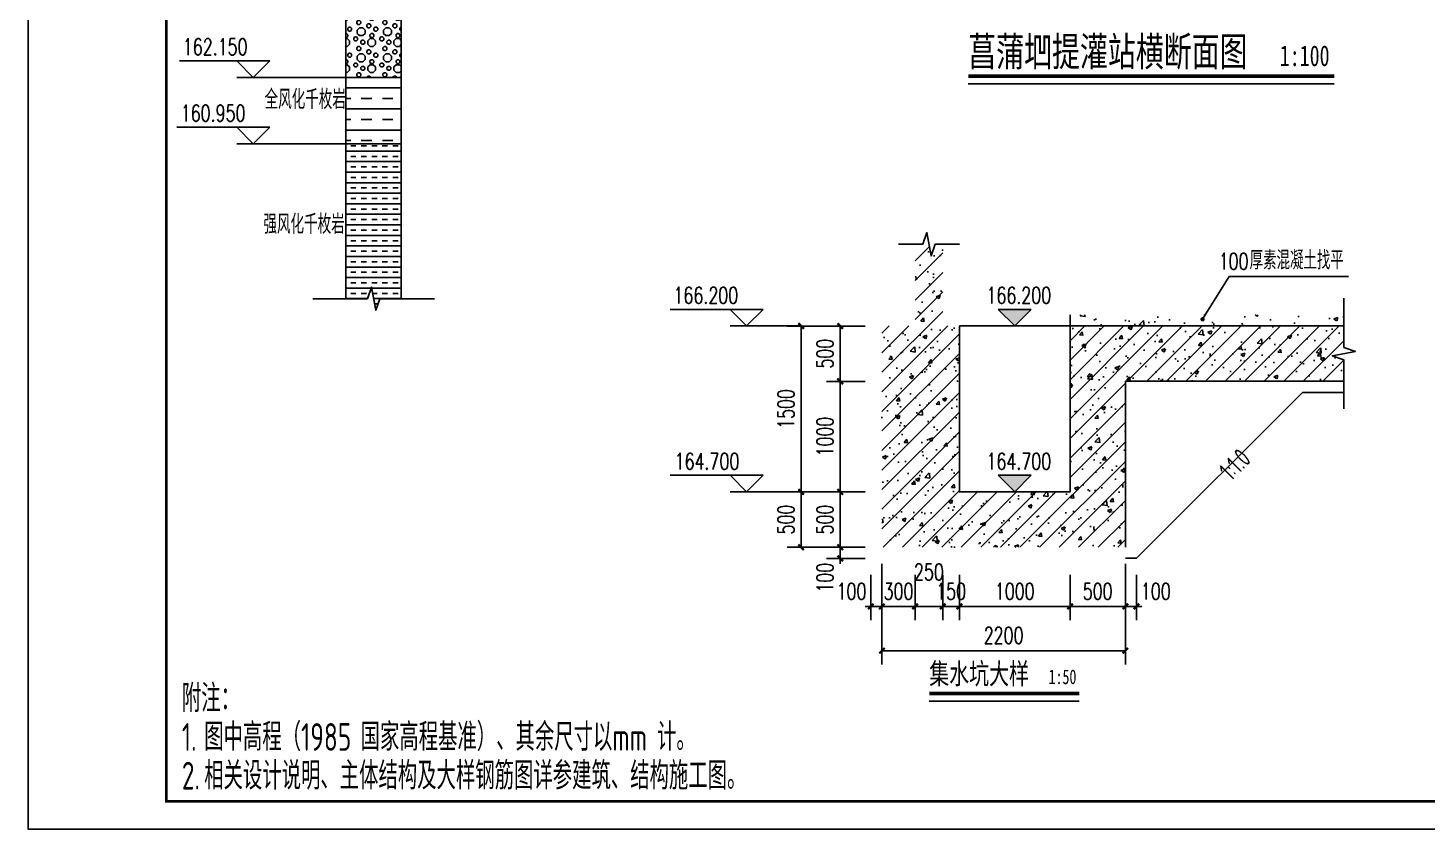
# Model space of a CAD drawing. Header units: millimetres. Extents: x -725 to 2274960, y -506 to 2980382.
# Drawn here: x 2075283 to 2100571, y 2656332 to 2670814 of the extents above; entities that cross this region are included whole.
import ezdxf
from ezdxf.enums import TextEntityAlignment as Align

# ---------------------------------------------------------------- set-up
doc = ezdxf.new("R2010")
doc.units = ezdxf.units.MM
doc.header["$LTSCALE"] = 1000
for name, color, linetype in [('DIM_ELEV', 3, 'Continuous'), ('DIM_LEAD', 3, 'Continuous'), ('DIM_SYMB', 3, 'Continuous'), ('PUB_DIM', 3, 'Continuous'), ('PUB_TITLE', 4, 'Continuous'), ('YHG_文字', 7, 'Continuous'), ('YHJ_剖面_梁板', 4, 'Continuous'), ('YHJ_文字_公文、说明', 7, 'Continuous')]:
    doc.layers.add(name, color=color, linetype=linetype)
doc.styles.add('_TCH_DIM', font='SIMPLEX', dxfattribs={"bigfont": 'GBCBIG'})
doc.styles.add('_TCH_DIM_T3', font='SIMPLEX', dxfattribs={"width": 0.705882, "bigfont": 'GBCBIG'})
doc.styles.add('biaotilan', font='', dxfattribs={"width": 0.7})
doc.styles.add('TSSD_Label', font='Tssdeng.shx', dxfattribs={"width": 0.7, "bigfont": 'hztxt.shx'})
doc.styles.add('TSSD_Rein', font='tssdeng.shx', dxfattribs={"width": 0.7, "bigfont": 'hztxt.shx'})
doc.styles.get('biaotilan').set_extended_font_data('SimSun')
doc.dimstyles.new('_TCH_ARCH_MM_M&&50', dxfattribs={"dimtxt": 148.75, "dimasz": 50, "dimexe": 125, "dimexo": 150, "dimgap": 63.125, "dimtad": 1, "dimdec": 0, "dimzin": 0, "dimdsep": 46, "dimtxsty": '_TCH_DIM_T3', "dimblk": 'ARCHTICK', "dimcen": 0.09, "dimclrt": 7, "dimazin": 2, "dimtfac": 1, "dimtdec": 0, "dimtix": 1, "dimtmove": 2, "dimatfit": 3, "dimfxl": 75, "dimtolj": 1, "dimtzin": 0, "dimarcsym": 0})

# ---------------------------------------------------------------- blocks, each defined once
blk = doc.blocks.new('HAYJZ A3')
blk.add_lwpolyline([(4975, -403417), (46975, -403417), (46975, -433117), (4975, -433117), (4975, -403417)])
at = {"const_width": 50}
blk.add_lwpolyline([(7475, -403917), (46475, -403917), (46475, -432617), (7475, -432617), (7475, -403917)], dxfattribs=at)
at = {"layer": 'PUB_TITLE'}
blk.add_lwpolyline([(4975, -433117), (46975, -433117), (46975, -403417), (4975, -403417)], close=True, dxfattribs=at)
blk = doc.blocks.new('_ArchTick')
at = {"color": 0, "linetype": 'ByBlock', "const_width": 0.4}
blk.add_lwpolyline([(-0.5, -0.5), (0.5, 0.5)], dxfattribs=at)
blk = doc.blocks.new('*D557')
at = {"layer": 'Defpoints', "color": 0, "transparency": 16777216}
for p in [(2151049, 2643181), (2151149, 2643181), (2151149, 2642746)]:
    blk.add_point(p, dxfattribs=at)
at = {"layer": 'PUB_DIM', "color": 0, "lineweight": -2, "transparency": 16777216}
for p, q in [((2151049, 2643031), (2151049, 2642621)), ((2151149, 2643031), (2151149, 2642621)), ((2151049, 2642746), (2150999, 2642746)), ((2151049, 2642746), (2151149, 2642746)), ((2151149, 2642746), (2151199, 2642746))]:
    blk.add_line(p, q, dxfattribs=at)
at = {"layer": 'PUB_DIM', "color": 0, "lineweight": -2, "transparency": 16777216, "xscale": 50, "yscale": 50, "zscale": 50}
blk.add_blockref('_ArchTick', (2151049, 2642746), dxfattribs=at)
at = {"layer": 'PUB_DIM', "color": 0, "lineweight": -2, "transparency": 16777216, "xscale": 50, "yscale": 50, "zscale": 50, "rotation": 180}
blk.add_blockref('_ArchTick', (2151149, 2642746), dxfattribs=at)
at = {"layer": 'PUB_DIM', "color": 7, "transparency": 16777216, "insert": (2150874, 2642883), "char_height": 148.8, "attachment_point": 5, "style": '_TCH_DIM_T3'}
blk.add_mtext('\\A1;100', dxfattribs=at)
blk = doc.blocks.new('*D558')
at = {"layer": 'Defpoints', "color": 0, "transparency": 16777216}
for p in [(2151149, 2643181), (2151449, 2643181), (2151449, 2642746)]:
    blk.add_point(p, dxfattribs=at)
at = {"layer": 'PUB_DIM', "color": 0, "lineweight": -2, "transparency": 16777216}
for p, q in [((2151149, 2643031), (2151149, 2642621)), ((2151449, 2643031), (2151449, 2642621)), ((2151149, 2642746), (2151099, 2642746)), ((2151149, 2642746), (2151449, 2642746)), ((2151449, 2642746), (2151499, 2642746))]:
    blk.add_line(p, q, dxfattribs=at)
at = {"layer": 'PUB_DIM', "color": 0, "lineweight": -2, "transparency": 16777216, "xscale": 50, "yscale": 50, "zscale": 50}
blk.add_blockref('_ArchTick', (2151149, 2642746), dxfattribs=at)
at = {"layer": 'PUB_DIM', "color": 0, "lineweight": -2, "transparency": 16777216, "xscale": 50, "yscale": 50, "zscale": 50, "rotation": 180}
blk.add_blockref('_ArchTick', (2151449, 2642746), dxfattribs=at)
at = {"layer": 'PUB_DIM', "color": 7, "transparency": 16777216, "insert": (2151299, 2642883), "char_height": 148.8, "attachment_point": 5, "style": '_TCH_DIM_T3'}
blk.add_mtext('\\A1;300', dxfattribs=at)
blk = doc.blocks.new('*D559')
at = {"layer": 'Defpoints', "color": 0, "transparency": 16777216}
for p in [(2151449, 2643181), (2151699, 2643181), (2151699, 2642746)]:
    blk.add_point(p, dxfattribs=at)
at = {"layer": 'PUB_DIM', "color": 0, "lineweight": -2, "transparency": 16777216}
for p, q in [((2151449, 2643031), (2151449, 2642621)), ((2151699, 2643031), (2151699, 2642621)), ((2151449, 2642746), (2151699, 2642746))]:
    blk.add_line(p, q, dxfattribs=at)
at = {"layer": 'PUB_DIM', "color": 0, "lineweight": -2, "transparency": 16777216, "xscale": 50, "yscale": 50, "zscale": 50, "rotation": 180}
blk.add_blockref('_ArchTick', (2151449, 2642746), dxfattribs=at)
at = {"layer": 'PUB_DIM', "color": 0, "lineweight": -2, "transparency": 16777216, "xscale": 50, "yscale": 50, "zscale": 50}
blk.add_blockref('_ArchTick', (2151699, 2642746), dxfattribs=at)
at = {"layer": 'PUB_DIM', "color": 7, "transparency": 16777216, "insert": (2151574, 2643058), "char_height": 148.8, "attachment_point": 5, "style": '_TCH_DIM_T3'}
blk.add_mtext('\\A1;250', dxfattribs=at)
blk = doc.blocks.new('*D560')
at = {"layer": 'Defpoints', "color": 0, "transparency": 16777216}
for p in [(2151699, 2643181), (2151849, 2643181), (2151849, 2642746)]:
    blk.add_point(p, dxfattribs=at)
at = {"layer": 'PUB_DIM', "color": 0, "lineweight": -2, "transparency": 16777216}
for p, q in [((2151699, 2643031), (2151699, 2642621)), ((2151849, 2643031), (2151849, 2642621)), ((2151699, 2642746), (2151649, 2642746)), ((2151699, 2642746), (2151849, 2642746)), ((2151849, 2642746), (2151899, 2642746))]:
    blk.add_line(p, q, dxfattribs=at)
at = {"layer": 'PUB_DIM', "color": 0, "lineweight": -2, "transparency": 16777216, "xscale": 50, "yscale": 50, "zscale": 50}
blk.add_blockref('_ArchTick', (2151699, 2642746), dxfattribs=at)
at = {"layer": 'PUB_DIM', "color": 0, "lineweight": -2, "transparency": 16777216, "xscale": 50, "yscale": 50, "zscale": 50, "rotation": 180}
blk.add_blockref('_ArchTick', (2151849, 2642746), dxfattribs=at)
at = {"layer": 'PUB_DIM', "color": 7, "transparency": 16777216, "insert": (2151774, 2642883), "char_height": 148.8, "attachment_point": 5, "style": '_TCH_DIM_T3'}
blk.add_mtext('\\A1;150', dxfattribs=at)
blk = doc.blocks.new('*D561')
at = {"layer": 'Defpoints', "color": 0, "transparency": 16777216}
for p in [(2151849, 2643181), (2152849, 2643181), (2152849, 2642746)]:
    blk.add_point(p, dxfattribs=at)
at = {"layer": 'PUB_DIM', "color": 0, "lineweight": -2, "transparency": 16777216}
for p, q in [((2151849, 2643031), (2151849, 2642621)), ((2152849, 2643031), (2152849, 2642621)), ((2151849, 2642746), (2152849, 2642746))]:
    blk.add_line(p, q, dxfattribs=at)
at = {"layer": 'PUB_DIM', "color": 0, "lineweight": -2, "transparency": 16777216, "xscale": 50, "yscale": 50, "zscale": 50, "rotation": 180}
blk.add_blockref('_ArchTick', (2151849, 2642746), dxfattribs=at)
at = {"layer": 'PUB_DIM', "color": 0, "lineweight": -2, "transparency": 16777216, "xscale": 50, "yscale": 50, "zscale": 50}
blk.add_blockref('_ArchTick', (2152849, 2642746), dxfattribs=at)
at = {"layer": 'PUB_DIM', "color": 7, "transparency": 16777216, "insert": (2152349, 2642883), "char_height": 148.8, "attachment_point": 5, "style": '_TCH_DIM_T3'}
blk.add_mtext('\\A1;1000', dxfattribs=at)
blk = doc.blocks.new('*D562')
at = {"layer": 'Defpoints', "color": 0, "transparency": 16777216}
for p in [(2152849, 2643181), (2153349, 2643181), (2153349, 2642746)]:
    blk.add_point(p, dxfattribs=at)
at = {"layer": 'PUB_DIM', "color": 0, "lineweight": -2, "transparency": 16777216}
for p, q in [((2152849, 2643031), (2152849, 2642621)), ((2153349, 2643031), (2153349, 2642621)), ((2152849, 2642746), (2153349, 2642746))]:
    blk.add_line(p, q, dxfattribs=at)
at = {"layer": 'PUB_DIM', "color": 0, "lineweight": -2, "transparency": 16777216, "xscale": 50, "yscale": 50, "zscale": 50, "rotation": 180}
blk.add_blockref('_ArchTick', (2152849, 2642746), dxfattribs=at)
at = {"layer": 'PUB_DIM', "color": 0, "lineweight": -2, "transparency": 16777216, "xscale": 50, "yscale": 50, "zscale": 50}
blk.add_blockref('_ArchTick', (2153349, 2642746), dxfattribs=at)
at = {"layer": 'PUB_DIM', "color": 7, "transparency": 16777216, "insert": (2153099, 2642883), "char_height": 148.8, "attachment_point": 5, "style": '_TCH_DIM_T3'}
blk.add_mtext('\\A1;500', dxfattribs=at)
blk = doc.blocks.new('*D563')
at = {"layer": 'Defpoints', "color": 0, "transparency": 16777216}
for p in [(2153349, 2643181), (2153449, 2643181), (2153449, 2642746)]:
    blk.add_point(p, dxfattribs=at)
at = {"layer": 'PUB_DIM', "color": 0, "lineweight": -2, "transparency": 16777216}
for p, q in [((2153349, 2643031), (2153349, 2642621)), ((2153449, 2643031), (2153449, 2642621)), ((2153349, 2642746), (2153299, 2642746)), ((2153349, 2642746), (2153449, 2642746)), ((2153449, 2642746), (2153499, 2642746))]:
    blk.add_line(p, q, dxfattribs=at)
at = {"layer": 'PUB_DIM', "color": 0, "lineweight": -2, "transparency": 16777216, "xscale": 50, "yscale": 50, "zscale": 50}
blk.add_blockref('_ArchTick', (2153349, 2642746), dxfattribs=at)
at = {"layer": 'PUB_DIM', "color": 0, "lineweight": -2, "transparency": 16777216, "xscale": 50, "yscale": 50, "zscale": 50, "rotation": 180}
blk.add_blockref('_ArchTick', (2153449, 2642746), dxfattribs=at)
at = {"layer": 'PUB_DIM', "color": 7, "transparency": 16777216, "insert": (2153624, 2642883), "char_height": 148.8, "attachment_point": 5, "style": '_TCH_DIM_T3'}
blk.add_mtext('\\A1;100', dxfattribs=at)
blk = doc.blocks.new('*D564')
at = {"layer": 'Defpoints', "color": 0, "transparency": 16777216}
for p in [(2151149, 2643281), (2153349, 2643281), (2153349, 2642346)]:
    blk.add_point(p, dxfattribs=at)
at = {"layer": 'PUB_DIM', "color": 0, "lineweight": -2, "transparency": 16777216}
for p, q in [((2151149, 2643131), (2151149, 2642221)), ((2153349, 2643131), (2153349, 2642221)), ((2151149, 2642346), (2153349, 2642346))]:
    blk.add_line(p, q, dxfattribs=at)
at = {"layer": 'PUB_DIM', "color": 0, "lineweight": -2, "transparency": 16777216, "xscale": 50, "yscale": 50, "zscale": 50, "rotation": 180}
blk.add_blockref('_ArchTick', (2151149, 2642346), dxfattribs=at)
at = {"layer": 'PUB_DIM', "color": 0, "lineweight": -2, "transparency": 16777216, "xscale": 50, "yscale": 50, "zscale": 50}
blk.add_blockref('_ArchTick', (2153349, 2642346), dxfattribs=at)
at = {"layer": 'PUB_DIM', "color": 7, "transparency": 16777216, "insert": (2152249, 2642484), "char_height": 148.8, "attachment_point": 5, "style": '_TCH_DIM_T3'}
blk.add_mtext('\\A1;2200', dxfattribs=at)
blk = doc.blocks.new('*D565')
at = {"layer": 'Defpoints', "color": 0, "transparency": 16777216}
for p in [(2150772, 2643281), (2151149, 2643281), (2151149, 2643181)]:
    blk.add_point(p, dxfattribs=at)
at = {"layer": 'PUB_DIM', "color": 0, "lineweight": -2, "transparency": 16777216}
for p, q in [((2150999, 2643281), (2150647, 2643281)), ((2150772, 2643281), (2150772, 2643331)), ((2150772, 2643181), (2150772, 2643281)), ((2150999, 2643181), (2150647, 2643181)), ((2150772, 2643181), (2150772, 2643131))]:
    blk.add_line(p, q, dxfattribs=at)
at = {"layer": 'PUB_DIM', "color": 0, "lineweight": -2, "transparency": 16777216, "xscale": 50, "yscale": 50, "zscale": 50}
for p, rotation in [((2150772, 2643281), 270), ((2150772, 2643181), 90)]:
    blk.add_blockref('_ArchTick', p, dxfattribs=dict(at, rotation=rotation))
at = {"layer": 'PUB_DIM', "color": 7, "transparency": 16777216, "insert": (2150634, 2643006), "char_height": 148.8, "attachment_point": 5, "rotation": 90, "style": '_TCH_DIM_T3'}
blk.add_mtext('\\A1;100', dxfattribs=at)
blk = doc.blocks.new('*D566')
at = {"layer": 'Defpoints', "color": 0, "transparency": 16777216}
for p in [(2150772, 2643781), (2151149, 2643781), (2151149, 2643281)]:
    blk.add_point(p, dxfattribs=at)
at = {"layer": 'PUB_DIM', "color": 0, "lineweight": -2, "transparency": 16777216}
for p, q in [((2150999, 2643781), (2150647, 2643781)), ((2150772, 2643281), (2150772, 2643781)), ((2150999, 2643281), (2150647, 2643281))]:
    blk.add_line(p, q, dxfattribs=at)
at = {"layer": 'PUB_DIM', "color": 0, "lineweight": -2, "transparency": 16777216, "xscale": 50, "yscale": 50, "zscale": 50}
for p, rotation in [((2150772, 2643781), 90), ((2150772, 2643281), 270)]:
    blk.add_blockref('_ArchTick', p, dxfattribs=dict(at, rotation=rotation))
at = {"layer": 'PUB_DIM', "color": 7, "transparency": 16777216, "insert": (2150634, 2643531), "char_height": 148.8, "attachment_point": 5, "rotation": 90, "style": '_TCH_DIM_T3'}
blk.add_mtext('\\A1;500', dxfattribs=at)
blk = doc.blocks.new('*D567')
at = {"layer": 'Defpoints', "color": 0, "transparency": 16777216}
for p in [(2150772, 2644781), (2151149, 2644781), (2151149, 2643781)]:
    blk.add_point(p, dxfattribs=at)
at = {"layer": 'PUB_DIM', "color": 0, "lineweight": -2, "transparency": 16777216}
for p, q in [((2150999, 2644781), (2150647, 2644781)), ((2150772, 2643781), (2150772, 2644781)), ((2150999, 2643781), (2150647, 2643781))]:
    blk.add_line(p, q, dxfattribs=at)
at = {"layer": 'PUB_DIM', "color": 0, "lineweight": -2, "transparency": 16777216, "xscale": 50, "yscale": 50, "zscale": 50}
for p, rotation in [((2150772, 2644781), 90), ((2150772, 2643781), 270)]:
    blk.add_blockref('_ArchTick', p, dxfattribs=dict(at, rotation=rotation))
at = {"layer": 'PUB_DIM', "color": 7, "transparency": 16777216, "insert": (2150634, 2644281), "char_height": 148.8, "attachment_point": 5, "rotation": 90, "style": '_TCH_DIM_T3'}
blk.add_mtext('\\A1;1000', dxfattribs=at)
blk = doc.blocks.new('*D568')
at = {"layer": 'Defpoints', "color": 0, "transparency": 16777216}
for p in [(2150772, 2645281), (2151149, 2645281), (2151149, 2644781)]:
    blk.add_point(p, dxfattribs=at)
at = {"layer": 'PUB_DIM', "color": 0, "lineweight": -2, "transparency": 16777216}
for p, q in [((2150999, 2645281), (2150647, 2645281)), ((2150772, 2644781), (2150772, 2645281)), ((2150999, 2644781), (2150647, 2644781))]:
    blk.add_line(p, q, dxfattribs=at)
at = {"layer": 'PUB_DIM', "color": 0, "lineweight": -2, "transparency": 16777216, "xscale": 50, "yscale": 50, "zscale": 50}
for p, rotation in [((2150772, 2645281), 90), ((2150772, 2644781), 270)]:
    blk.add_blockref('_ArchTick', p, dxfattribs=dict(at, rotation=rotation))
at = {"layer": 'PUB_DIM', "color": 7, "transparency": 16777216, "insert": (2150634, 2645031), "char_height": 148.8, "attachment_point": 5, "rotation": 90, "style": '_TCH_DIM_T3'}
blk.add_mtext('\\A1;500', dxfattribs=at)
blk = doc.blocks.new('*D569')
at = {"layer": 'Defpoints', "color": 0, "transparency": 16777216}
for p in [(2150419, 2643781), (2151149, 2643781), (2151149, 2643281)]:
    blk.add_point(p, dxfattribs=at)
at = {"layer": 'PUB_DIM', "color": 0, "lineweight": -2, "transparency": 16777216}
for p, q in [((2150999, 2643781), (2150294, 2643781)), ((2150419, 2643281), (2150419, 2643781)), ((2150999, 2643281), (2150294, 2643281))]:
    blk.add_line(p, q, dxfattribs=at)
at = {"layer": 'PUB_DIM', "color": 0, "lineweight": -2, "transparency": 16777216, "xscale": 50, "yscale": 50, "zscale": 50}
for p, rotation in [((2150419, 2643781), 90), ((2150419, 2643281), 270)]:
    blk.add_blockref('_ArchTick', p, dxfattribs=dict(at, rotation=rotation))
at = {"layer": 'PUB_DIM', "color": 7, "transparency": 16777216, "insert": (2150282, 2643531), "char_height": 148.8, "attachment_point": 5, "rotation": 90, "style": '_TCH_DIM_T3'}
blk.add_mtext('\\A1;500', dxfattribs=at)
blk = doc.blocks.new('*D570')
at = {"layer": 'Defpoints', "color": 0, "transparency": 16777216}
for p in [(2150419, 2645281), (2151149, 2645281), (2151149, 2643781)]:
    blk.add_point(p, dxfattribs=at)
at = {"layer": 'PUB_DIM', "color": 0, "lineweight": -2, "transparency": 16777216}
for p, q in [((2150999, 2645281), (2150294, 2645281)), ((2150419, 2643781), (2150419, 2645281)), ((2150999, 2643781), (2150294, 2643781))]:
    blk.add_line(p, q, dxfattribs=at)
at = {"layer": 'PUB_DIM', "color": 0, "lineweight": -2, "transparency": 16777216, "xscale": 50, "yscale": 50, "zscale": 50}
for p, rotation in [((2150419, 2645281), 90), ((2150419, 2643781), 270)]:
    blk.add_blockref('_ArchTick', p, dxfattribs=dict(at, rotation=rotation))
at = {"layer": 'PUB_DIM', "color": 7, "transparency": 16777216, "insert": (2150282, 2644531), "char_height": 148.8, "attachment_point": 5, "rotation": 90, "style": '_TCH_DIM_T3'}
blk.add_mtext('\\A1;1500', dxfattribs=at)
blk = doc.blocks.new('DSGDSGDSFGDSGSDGF')
at = {"layer": 'DIM_ELEV'}
for points in [[(2152349.1, 2645281.4), (2152199.1, 2645431.4), (2152499.1, 2645431.4)], [(2152349.1, 2643781.4), (2152199.1, 2643931.4), (2152499.1, 2643931.4)]]:
    blk.add_hatch(color=256, dxfattribs=at).paths.add_polyline_path(points)
at = {"layer": 'YHJ_剖面_梁板'}
h = blk.add_hatch(dxfattribs=at)
h.set_pattern_fill('钢筋混凝土', color=8, scale=50)
h.set_pattern_definition([(45, (150, 0), (-88.3883476, 88.3883476), []), (50, (150, 0), (358.630091, -31.376067), [37.5, -412.5]), (355, (150, 0), (-69.375667, 376.096067), [30, -330]), (100.4514, (179.9, -2.6), (289.25469, 344.71977), [31.870095, -350.571056]), (46.1842, (150, 100), (533.620524, -82.75951), [56.25, -618.75]), (96.6356, (194.47, 93.1), (467.33135, 487.058935), [47.80514, -525.8565]), (351.1842, (150, 100), (467.33097, 487.0593), [45, -495]), (21, (200, 75), (298.453526, -201.309445), [37.5, -412.5]), (326, (200, 75), (121.657666, 362.575023), [30, -330]), (71.4514, (224.87, 58.22), (420.111314, 161.26525), [31.870095, -350.571056]), (37.5, (150, 0), (6.0799277, 166.446927), [0, -326, 0, -335, 0, -331.25]), (7.5, (150, 0), (131.534769, 197.205856), [0, -191, 0, -318.5, 0, -126.25]), (327.5, (38.5, 0), (266.911218, -11.277436), [0, -125, 0, -390, 0, -517.5]), (317.5, (-11.5, 0), (291.593085, 50.052491), [0, -162.5, 0, -259, 0, -367.5])])
h.paths.add_polyline_path([(2155323.8, 2644781.4), (2155323.8, 2644975.1), (2155218.8, 2645012.4), (2155428.8, 2645049.4), (2155323.8, 2645087.6), (2155323.8, 2645281.4), (2152849.1, 2645281.4), (2152849.1, 2643781.4), (2151849.1, 2643781.4), (2151849.1, 2645281.4), (2151699.1, 2645281.4), (2151699.1, 2646020.4), (2151630.3, 2646020.4), (2151593.1, 2645915.4), (2151556.1, 2646125.4), (2151517.8, 2646020.4), (2151449.1, 2646020.4), (2151449.1, 2645281.4), (2151149.1, 2645281.4), (2151149.1, 2643281.4), (2153349.1, 2643281.4), (2153349.1, 2644781.4)])
h = blk.add_hatch(dxfattribs=at)
h.set_pattern_fill('混凝土', color=8, scale=50)
h.set_pattern_definition([(50, (150, 0), (358.630091, -31.376067), [37.5, -412.5]), (355, (150, 0), (-69.375667, 376.096067), [30, -330]), (100.4514, (179.9, -2.6), (289.25469, 344.71977), [31.870095, -350.571056]), (46.1842, (150, 100), (533.620524, -82.75951), [56.25, -618.75]), (96.6356, (194.47, 93.1), (467.33135, 487.058935), [47.80514, -525.8565]), (351.1842, (150, 100), (467.33097, 487.0593), [45, -495]), (21, (200, 75), (298.453526, -201.309445), [37.5, -412.5]), (326, (200, 75), (121.657666, 362.575023), [30, -330]), (71.4514, (224.87, 58.22), (420.111314, 161.26525), [31.870095, -350.571056]), (37.5, (150, 0), (6.0799277, 166.446927), [0, -326, 0, -335, 0, -331.25]), (7.5, (150, 0), (131.534769, 197.205856), [0, -191, 0, -318.5, 0, -126.25]), (327.5, (38.5, 0), (266.911218, -11.277436), [0, -125, 0, -390, 0, -517.5]), (317.5, (-11.5, 0), (291.593085, 50.052491), [0, -162.5, 0, -259, 0, -367.5])])
h.paths.add_polyline_path([(2152849.1, 2645381.4), (2152849.1, 2645281.4), (2155323.8, 2645281.4), (2155323.8, 2645381.4)])
at = {"layer": 'DIM_ELEV'}
for p, q in [((2150076.6, 2645431.4), (2149236.6, 2645431.4)), ((2149926.6, 2645281.4), (2149776.6, 2645431.4)), ((2149926.6, 2645281.4), (2150076.6, 2645431.4)), ((2152349.1, 2645281.4), (2152199.1, 2645431.4)), ((2152199.1, 2645431.4), (2152499.1, 2645431.4)), ((2152349.1, 2645281.4), (2152499.1, 2645431.4)), ((2150419.4, 2645281.4), (2149776.6, 2645281.4)), ((2150076.6, 2643931.4), (2149236.6, 2643931.4)), ((2149926.6, 2643781.4), (2149776.6, 2643931.4)), ((2149926.6, 2643781.4), (2150076.6, 2643931.4)), ((2152349.1, 2643781.4), (2152199.1, 2643931.4)), ((2152199.1, 2643931.4), (2152499.1, 2643931.4)), ((2152349.1, 2643781.4), (2152499.1, 2643931.4)), ((2150419.4, 2643781.4), (2149776.6, 2643781.4))]:
    blk.add_line(p, q, dxfattribs=at)
at = {"layer": 'DIM_LEAD'}
for p, q in [((2154047, 2645342), (2154286.8, 2645728.3)), ((2154286.8, 2645728.3), (2155366.7, 2645728.3))]:
    blk.add_line(p, q, dxfattribs=at)
at = {"layer": 'DIM_LEAD', "const_width": 20}
blk.add_lwpolyline([(2154041.8, 2645333.5, 1), (2154052.3, 2645350.5, 1)], format="xyb", close=True, dxfattribs=at)
at = {"layer": 'DIM_SYMB'}
for points in [[(2151299.1, 2646020.4), (2151517.8, 2646020.4), (2151556.1, 2646125.4), (2151593.1, 2645915.4), (2151630.3, 2646020.4), (2151849.1, 2646020.4)], [(2155323.8, 2645531.4), (2155323.8, 2645087.6), (2155428.8, 2645049.4), (2155218.8, 2645012.4), (2155323.8, 2644975.1), (2155323.8, 2644531.4)]]:
    blk.add_lwpolyline(points, dxfattribs=at)
at = {"layer": 'PUB_DIM', "const_width": 35}
blk.add_lwpolyline([(2151576.9, 2641959.6), (2152933, 2641959.6)], dxfattribs=at)
at = {"layer": 'PUB_DIM'}
blk.add_lwpolyline([(2151576.9, 2641889.6), (2152933, 2641889.6)], dxfattribs=at)
at = {"layer": 'YHJ_剖面_梁板', "const_width": 0.0000001}
for points in [[(2151449.1, 2645281.4), (2151449.1, 2646020.4)], [(2151699.1, 2646020.4), (2151699.1, 2645281.4)], [(2155323.8, 2645381.4), (2152849.1, 2645381.4)], [(2151449.1, 2645281.4), (2151149.1, 2645281.4), (2151149.1, 2643281.4)], [(2151699.1, 2645281.4), (2151849.1, 2645281.4), (2151849.1, 2643781.4)], [(2152849.1, 2643781.4), (2151849.1, 2643781.4)], [(2153449.1, 2643181.4), (2151149.1, 2643181.4), (2151049.1, 2643181.4), (2151049.1, 2643281.4), (2151149.1, 2643281.4)], [(2153349.1, 2643281.4), (2151149.1, 2643281.4)]]:
    blk.add_lwpolyline(points, dxfattribs=at)
at = {"layer": 'YHJ_剖面_梁板'}
for points in [[(2152849.1, 2645281.4), (2152849.1, 2645381.4)], [(2152849.1, 2643781.4), (2152849.1, 2645281.4)], [(2152849.1, 2645281.4), (2155323.8, 2645281.4)], [(2153349.1, 2643281.4), (2153349.1, 2644781.4)], [(2153349.1, 2644781.4), (2155323.8, 2644781.4)], [(2153449.1, 2643181.4), (2154949.1, 2644681.4)], [(2154949.1, 2644681.4), (2155323.8, 2644681.4)], [(2153349.1, 2643181.4), (2153449.1, 2643181.4)]]:
    blk.add_lwpolyline(points, dxfattribs=at)
blk.add_lwpolyline([(2151849.1, 2645281.4), (2152849.1, 2645281.4), (2152849.1, 2643781.4), (2151849.1, 2643781.4)], close=True, dxfattribs=at)
at = {"layer": 'DIM_ELEV', "color": 7, "style": '_TCH_DIM', "width": 0.705882}
for s, p in [('166.200', (2149265.6, 2645483.9)), ('166.200', (2152094.1, 2645483.9)), ('164.700', (2149275.6, 2643983.9)), ('164.700', (2152094.1, 2643983.9))]:
    blk.add_text(s, height=148.75, dxfattribs=at).set_placement(p)
at = {"layer": 'DIM_LEAD', "color": 7, "style": '_TCH_DIM', "width": 0.705882}
blk.add_text('100', height=148.75, dxfattribs=at).set_placement((2154192.7, 2645792))
at = {"layer": 'DIM_LEAD', "color": 7, "style": '_TCH_DIM'}
blk.add_text('厚素混凝土找平', height=168.79, dxfattribs=at).set_placement((2154472.7, 2645792))
at = {"layer": 'PUB_DIM', "color": 7, "style": 'biaotilan', "width": 0.7}
for s, height, p in [('集水坑大样', 188.82, (2151576.9, 2642044.2)), ('1:50', 132.17, (2152655.1, 2642044.2))]:
    blk.add_text(s, height=height, dxfattribs=at).set_placement(p)
at = {"layer": 'YHG_文字', "style": 'TSSD_Label', "width": 0.7}
blk.add_text('1:1.0', height=175, rotation=45, dxfattribs=at).set_placement((2154532.8, 2644025.3), align=Align.BOTTOM_RIGHT)
at = {"layer": 'PUB_DIM'}
for p1, p2, distance, picture, middle in [((2151149.1, 2643781.4), (2151149.1, 2645281.4), 729.7, '*D570', (2150281.9, 2644531.4)), ((2151149.1, 2644781.4), (2151149.1, 2645281.4), 377.5, '*D568', (2150634, 2645031.4)), ((2151149.1, 2643781.4), (2151149.1, 2644781.4), 377.5, '*D567', (2150634, 2644281.4)), ((2151149.1, 2643281.4), (2151149.1, 2643781.4), 729.7, '*D569', (2150281.9, 2643531.4)), ((2151149.1, 2643281.4), (2151149.1, 2643781.4), 377.5, '*D566', (2150634, 2643531.4)), ((2151149.1, 2643281.4), (2153349.1, 2643281.4), -935, '*D564', (2152249.1, 2642483.8)), ((2151149.1, 2643181.4), (2151449.1, 2643181.4), -435.4, '*D558', (2151299.1, 2642883.4)), ((2151699.1, 2643181.4), (2151849.1, 2643181.4), -435.4, '*D560', (2151774.1, 2642883.4)), ((2151849.1, 2643181.4), (2152849.1, 2643181.4), -435.4, '*D561', (2152349.1, 2642883.4)), ((2152849.1, 2643181.4), (2153349.1, 2643181.4), -435.4, '*D562', (2153099.1, 2642883.4))]:
    dim = blk.add_aligned_dim(p1=p1, p2=p2, distance=distance, dimstyle='_TCH_ARCH_MM_M&&50', dxfattribs=at)
    dim.commit()
    dim.dimension.update_dxf_attribs({"geometry": picture, "text_midpoint": middle})
for base, p1, p2, angle, picture, middle in [((2150771.5, 2643281.4), (2151149.1, 2643181.4), (2151149.1, 2643281.4), 90, '*D565', (2150634, 2643006.4)), ((2151149.1, 2642745.9), (2151049.1, 2643181.4), (2151149.1, 2643181.4), 0, '*D557', (2150874.1, 2642883.4)), ((2151699.1, 2642745.9), (2151449.1, 2643181.4), (2151699.1, 2643181.4), 0, '*D559', (2151574.1, 2643058.4)), ((2153449.1, 2642745.9), (2153349.1, 2643181.4), (2153449.1, 2643181.4), 0, '*D563', (2153624.1, 2642883.4))]:
    dim = blk.add_linear_dim(base=base, p1=p1, p2=p2, angle=angle, dimstyle='_TCH_ARCH_MM_M&&50', dxfattribs=at)
    dim.commit()
    dim.dimension.update_dxf_attribs({"geometry": picture, "text_midpoint": middle, "dimtype": 161})

msp = doc.modelspace()

# ---------------------------------------------------------------- hatches: boundary and pattern name
at = {"layer": 'YHJ_剖面_梁板'}
h = msp.add_hatch(dxfattribs=at)
h.set_pattern_fill('石料_12', color=8, scale=1500, pattern_type=2)
h.set_pattern_definition([(0, (9428.95, -1840.8), (0, 472.440936), [29.52756, -442.91338]), (45, (9458.47, -1840.82), (-236.220468, 236.220468), [29.52756, -304.53863]), (135, (9428.95, -1840.82), (-236.220468, -236.220468), [29.52756, -304.53863]), (90, (9479.35, -1819.94), (-472.440936, 3e-14), [29.52756, -442.91338]), (90, (9408.07, -1819.94), (-472.440936, 3e-14), [29.52756, -442.91338]), (315, (9458.47, -1769.53), (236.220468, 236.220468), [29.52756, -304.53863]), (225, (9428.95, -1769.53), (236.220468, -236.220468), [29.52756, -304.53863]), (0, (9428.95, -1769.53), (0, 472.440936), [29.52756, -442.91338]), (0, (9665.17, -2077.04), (0, 472.440936), [29.52756, -442.91338]), (0, (9665.17, -2005.75), (0, 472.440936), [29.52756, -442.91338]), (90, (9644.3, -2056.16), (-472.440936, 3e-14), [29.52756, -442.91338]), (90, (9715.57, -2056.16), (-472.440936, 3e-14), [29.52756, -442.91338]), (0, (9338.95, -1645.8), (0, 472.440945), [59.05512, -413.385825]), (45, (9398, -1645.82), (4e-14, 472.44095), [59.05512, -609.07728]), (135, (9338.95, -1645.82), (-472.44095, 4e-14), [59.05512, -609.07728]), (90, (9439.76, -1604.06), (-472.440945, 3e-14), [59.05512, -413.385825]), (90, (9297.2, -1604.06), (-472.440945, 3e-14), [59.05512, -413.385825]), (315, (9398, -1503.25), (472.44095, -8e-14), [59.05512, -609.07728]), (225, (9338.95, -1503.25), (-8e-14, -472.44095), [59.05512, -609.07728]), (0, (9338.95, -1503.25), (0, 472.440945), [59.05512, -413.385825]), (0, (9623.95, -1450.8), (0, 472.440945), [59.05512, -413.385825]), (45, (9683, -1450.82), (4e-14, 472.44095), [59.05512, -609.07728]), (135, (9623.95, -1450.82), (-472.44095, 4e-14), [59.05512, -609.07728]), (90, (9724.76, -1409.06), (-472.440945, 3e-14), [59.05512, -413.385825]), (90, (9582.2, -1409.06), (-472.440945, 3e-14), [59.05512, -413.385825]), (315, (9683, -1308.25), (472.44095, -8e-14), [59.05512, -609.07728]), (225, (9623.95, -1308.25), (-8e-14, -472.44095), [59.05512, -609.07728]), (0, (9623.95, -1308.25), (0, 472.440945), [59.05512, -413.385825]), (0, (9773.95, -1780.8), (0, 472.440936), [29.52756, -442.91338]), (45, (9803.47, -1780.82), (-236.220468, 236.220468), [29.52756, -304.53863]), (135, (9773.95, -1780.82), (-236.220468, -236.220468), [29.52756, -304.53863]), (90, (9824.35, -1759.94), (-472.440936, 3e-14), [29.52756, -442.91338]), (90, (9753.07, -1759.94), (-472.440936, 3e-14), [29.52756, -442.91338]), (315, (9803.47, -1709.53), (236.220468, 236.220468), [29.52756, -304.53863]), (225, (9773.95, -1709.53), (236.220468, -236.220468), [29.52756, -304.53863]), (0, (9773.95, -1709.53), (0, 472.440936), [29.52756, -442.91338]), (0, (10010.17, -2017.04), (0, 472.440936), [29.52756, -442.91338]), (0, (10010.17, -1945.75), (0, 472.440936), [29.52756, -442.91338]), (90, (9989.3, -1996.16), (-472.440936, 3e-14), [29.52756, -442.91338]), (90, (10060.57, -1996.16), (-472.440936, 3e-14), [29.52756, -442.91338]), (0, (9593.95, -1720.8), (0, 472.440936), [29.52756, -442.91338]), (45, (9623.47, -1720.82), (-236.220468, 236.220468), [29.52756, -304.53863]), (135, (9593.95, -1720.82), (-236.220468, -236.220468), [29.52756, -304.53863]), (90, (9644.35, -1699.94), (-472.440936, 3e-14), [29.52756, -442.91338]), (90, (9573.07, -1699.94), (-472.440936, 3e-14), [29.52756, -442.91338]), (315, (9623.47, -1649.53), (236.220468, 236.220468), [29.52756, -304.53863]), (225, (9593.95, -1649.53), (236.220468, -236.220468), [29.52756, -304.53863]), (0, (9593.95, -1649.53), (0, 472.440936), [29.52756, -442.91338]), (0, (9830.17, -1957.04), (0, 472.440936), [29.52756, -442.91338]), (0, (9830.17, -1885.75), (0, 472.440936), [29.52756, -442.91338]), (90, (9809.3, -1936.16), (-472.440936, 3e-14), [29.52756, -442.91338]), (90, (9880.57, -1936.16), (-472.440936, 3e-14), [29.52756, -442.91338])])
h.paths.add_polyline_path([(2081029.9926, 2672419.9065), (2082029.9926, 2672419.9065), (2082029.9926, 2669919.9065), (2081029.9926, 2669919.9065)])
h = msp.add_hatch(dxfattribs=at)
h.set_pattern_fill('TRANS', color=8, scale=200)
h.set_pattern_definition([(0, (9428.95, -1840.8), (0, 381), []), (0, (9428.95, -1650.3), (0, 381), [190.5, -190.5])])
h.paths.add_polyline_path([(2081029.9926, 2669919.9065), (2082029.9926, 2669919.9065), (2082029.9926, 2668719.9065), (2081029.9926, 2668719.9065)])
h = msp.add_hatch(dxfattribs=at)
h.set_pattern_fill('TRANS', color=8, scale=100)
h.set_pattern_definition([(0, (9428.95, -1840.82), (0, 190.5), []), (0, (9428.95, -1745.57), (0, 190.5), [95.25, -95.25])])
h.paths.add_polyline_path([(2081029.9926, 2665919.9065), (2081417.4926, 2665919.9065), (2081493.9264, 2666129.9065), (2081567.9837, 2665709.9065), (2081642.4926, 2665919.9065), (2082029.9926, 2665919.9065), (2082029.9926, 2668719.9065), (2081029.9926, 2668719.9065)])

# ---------------------------------------------------------------- linework, layer by layer
at = {"layer": 'DIM_ELEV'}
for p, q in [((2079656.3517, 2670219.9065), (2078022.3517, 2670219.9065)), ((2079356.3517, 2669919.9065), (2079056.3517, 2670219.9065)), ((2079356.3517, 2669919.9065), (2079656.3517, 2670219.9065)), ((2081029.9926, 2669919.9065), (2079056.3517, 2669919.9065)), ((2079656.3517, 2669019.9065), (2077976.3517, 2669019.9065)), ((2079356.3517, 2668719.9065), (2079056.3517, 2669019.9065)), ((2079356.3517, 2668719.9065), (2079656.3517, 2669019.9065)), ((2081029.9926, 2668719.9065), (2079056.3517, 2668719.9065))]:
    msp.add_line(p, q, dxfattribs=at)
at = {"layer": 'DIM_SYMB', "const_width": 70}
msp.add_lwpolyline([(2092277.8065, 2669943.2118), (2098893.123, 2669943.2118)], dxfattribs=at)
at = {"layer": 'DIM_SYMB'}
for points in [[(2092277.8065, 2669803.2118), (2098893.123, 2669803.2118)], [(2080429.9926, 2665919.9065), (2081417.4926, 2665919.9065), (2081493.9264, 2666129.9065), (2081567.9837, 2665709.9065), (2081642.4926, 2665919.9065), (2082629.9926, 2665919.9065)]]:
    msp.add_lwpolyline(points, dxfattribs=at)
at = {"layer": 'YHJ_剖面_梁板'}
for points in [[(2081029.9926, 2672419.9065), (2082029.9926, 2672419.9065), (2082029.9926, 2669919.9065), (2081029.9926, 2669919.9065)], [(2081029.9926, 2669919.9065), (2082029.9926, 2669919.9065), (2082029.9926, 2668719.9065), (2081029.9926, 2668719.9065)]]:
    msp.add_lwpolyline(points, close=True, dxfattribs=at)
msp.add_lwpolyline([(2081029.9926, 2665919.9065), (2081029.9926, 2668719.9065), (2082029.9926, 2668719.9065), (2082029.9926, 2665919.9065)], dxfattribs=at)

# ---------------------------------------------------------------- block references
msp.add_blockref('HAYJZ A3', (2070308.4813, 3089449.0067))
at = {"layer": 'YHJ_剖面_梁板', "xscale": 2, "yscale": 2, "zscale": 2}
msp.add_blockref('DSGDSGDSFGDSGSDGF', (-2211579.9553, -2625136.076), dxfattribs=at)

# ---------------------------------------------------------------- texts
at = {"layer": 'DIM_ELEV', "color": 7, "style": '_TCH_DIM', "width": 0.705882}
for s, p in [('162.150', (2078082.3517, 2670324.9065)), ('160.950', (2078044.3517, 2669124.9065))]:
    msp.add_text(s, height=297.5, dxfattribs=at).set_placement(p)
at = {"layer": 'DIM_SYMB', "color": 7, "style": 'biaotilan', "width": 0.7}
for s, height, p in [('菖蒲垇提灌站横断面图', 528.69198, (2092277.8065, 2670124.0299)), ('1:100', 377.63713, (2097910.0006, 2670124.0299))]:
    msp.add_text(s, height=height, dxfattribs=at).set_placement(p)
at = {"layer": 'YHG_文字', "style": 'TSSD_Rein', "width": 0.7}
for s, p in [('全风化千枚岩', (2079559.8344, 2669347.8239)), ('强风化千枚岩', (2079538.6139, 2667092.508))]:
    msp.add_text(s, height=350, dxfattribs=at).set_placement(p)
at = {"layer": 'YHJ_文字_公文、说明', "style": 'TSSD_Rein', "width": 0.7}
for s, p in [('附注：', (2078064.4542, 2658446.7549)), ('图中高程（', (2078468.3003, 2657746.7549)), ('国家高程基准）、其余尺寸以', (2081295.2234, 2657746.7549)), ('计。', (2086652.9157, 2657746.7549)), ('1.', (2078064.4542, 2657746.7549)), ('1985', (2080218.3003, 2657746.7549)), ('mm', (2085845.2234, 2657746.7549)), ('2.', (2078064.4542, 2657046.7549)), ('相关设计说明、主体结构及大样钢筋图详参建筑、结构施工图。', (2078468.3003, 2657046.7549))]:
    msp.add_text(s, height=500, dxfattribs=at).set_placement(p)

doc.saveas('drawing.dxf')
